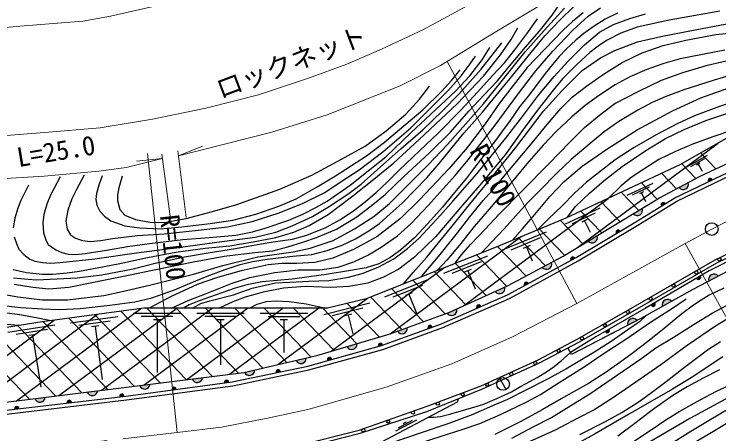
# Model space of a CAD drawing. Units: millimetres at full size, sheet at 1:1000; details may follow other scales. Extents: x 40000 to 680000, y 20000 to 380000.
# Drawn here: x 103603 to 170316, y 275304 to 315068 of the extents above; entities that cross this region are included whole.
import ezdxf
from ezdxf.enums import TextEntityAlignment as Align

# ---------------------------------------------------------------- set-up
doc = ezdxf.new("R2010")
doc.units = ezdxf.units.MM
doc.header["$LTSCALE"] = 1000
doc.linetypes.add('CHAIN', pattern=[18.5, 12, -1.5, 3.5, -1.5])
for name, color, linetype, lineweight in [('M-BGD', 7, 'Continuous', 25), ('M-BMK', 2, 'CHAIN', 13), ('M-BMK-SRVR', 3, 'Continuous', 25), ('M-STR-HTXT', 7, 'Continuous', 13)]:
    doc.layers.add(name, color=color, linetype=linetype, lineweight=lineweight)
doc.styles.add('ＭＳ ゴシック', font='')
doc.styles.get('ＭＳ ゴシック').set_extended_font_data('MS Gothic')

msp = doc.modelspace()

# ---------------------------------------------------------------- hatches: boundary and pattern name
at = {"layer": 'M-BGD'}
for points in [[(167419, 299109), (166546, 298640, 0.82183)], [(169325, 299190), (169687, 299364, 0.4608), (169403, 299489, 0.4608)], [(164894, 296883), (165237, 297094, 0.4608), (164943, 297189, 0.4608)], [(163062, 296658), (162214, 296146, 0.82183)], [(160622, 294287), (160966, 294493, 0.4608), (160673, 294592, 0.4608)], [(158783, 294071), (157936, 293558, 0.82183)], [(154471, 291543), (153597, 291077, 0.82183)], [(156322, 291736), (156675, 291927, 0.4608), (156386, 292038, 0.4608)], [(168547, 290264), (168201, 290059, 0.4608), (168494, 289959, 0.4608)], [(169360, 289787), (170237, 290248, 0.82183)], [(151928, 289350), (152281, 289541, 0.4608), (151992, 289652, 0.4608)], [(150050, 289210), (149147, 288802, 0.82183)], [(164245, 287715), (163900, 287511, 0.4608), (164192, 287411, 0.4608)], [(164975, 287385), (165840, 287869, 0.82183)], [(145517, 287093), (144587, 286752, 0.82183)], [(147414, 287210), (147782, 287370, 0.4608), (147504, 287506, 0.4608)], [(161684, 285592), (162563, 286050, 0.82183)], [(142801, 285284), (143178, 285423, 0.4608), (142909, 285574, 0.4608)], [(140822, 285374), (139892, 285033, 0.82183)], [(159919, 285209), (159571, 285009, 0.4608), (159862, 284905, 0.4608)], [(136062, 283851), (135112, 283569, 0.82183)], [(138101, 283583), (138488, 283690, 0.4608), (138232, 283863, 0.4608)], [(131252, 282492), (130286, 282269, 0.82183)], [(133280, 282254), (133668, 282361, 0.4608), (133412, 282534, 0.4608)], [(126380, 281365), (125415, 281141, 0.82183)], [(128416, 281105), (128809, 281188, 0.4608), (128564, 281377, 0.4608)], [(121438, 280637), (120455, 280514, 0.82183)], [(123515, 280126), (123913, 280179, 0.4608), (123683, 280386, 0.4608)], [(116477, 280017), (115493, 279894, 0.82183)], [(118559, 279468), (118957, 279520, 0.4608), (118727, 279727, 0.4608)], [(111515, 279398), (110532, 279276, 0.82183)], [(113601, 278818), (114000, 278865, 0.4608), (113773, 279075, 0.4608)], [(106554, 278780), (105570, 278657, 0.82183)], [(108636, 278231), (109035, 278278, 0.4608), (108807, 278488, 0.4608)], [(103670, 277645), (104069, 277692, 0.4608), (103842, 277902, 0.4608)]]:
    msp.add_hatch(color=256, dxfattribs=at).paths.add_polyline_path(points)

# ---------------------------------------------------------------- linework, layer by layer
for p, q in [((156850, 292901), (170242, 302844)), ((169192, 301672), (167236, 300561)), ((170030, 300413), (168595, 301909)), ((168138, 299495), (166802, 300889)), ((168940, 301357), (167636, 300616)), ((168514, 300942), (168210, 300769)), ((168362, 300856), (168733, 300204)), ((166310, 298513), (164902, 299981)), ((164060, 299035), (161614, 297890)), ((164490, 297521), (162989, 299086)), ((163728, 298681), (162098, 297918)), ((163180, 298226), (162799, 298048)), ((146143, 287443), (159841, 297613)), ((162735, 296461), (161077, 298191)), ((162990, 298137), (163371, 297321)), ((160981, 295401), (159164, 297296)), ((159033, 296683), (155772, 295157)), ((158591, 296211), (156417, 295194)), ((159227, 294340), (157251, 296401)), ((157860, 295604), (157352, 295366)), ((157474, 293279), (155321, 295525)), ((157606, 295485), (158115, 294398)), ((153965, 294424), (149805, 292707)), ((155721, 292218), (153336, 294705)), ((139203, 284781), (151612, 293994)), ((153386, 293861), (150613, 292716)), ((153893, 291235), (151350, 293886)), ((152058, 290258), (149365, 293067)), ((152437, 293145), (151790, 292878)), ((152114, 293011), (152652, 291707)), ((150219, 289286), (147361, 292267)), ((148413, 292148), (144232, 290485)), ((147827, 291592), (145040, 290483)), ((133623, 283129), (144283, 291044)), ((148286, 288412), (145355, 291470)), ((146869, 290888), (146219, 290630)), ((146354, 287538), (143349, 290672)), ((146544, 290759), (147231, 289032)), ((142838, 289931), (138656, 288268)), ((144401, 286684), (141343, 289874)), ((142351, 285933), (139337, 289077)), ((142252, 289375), (139464, 288266)), ((140300, 285182), (137331, 288279)), ((141294, 288671), (140644, 288413)), ((140969, 288542), (141680, 286753)), ((128577, 281873), (137059, 288171)), ((137271, 287687), (132905, 286597)), ((138200, 284483), (135143, 287671)), ((103821, 278439), (115594, 287180)), ((107853, 278942), (118999, 287217)), ((111885, 279444), (122349, 287213)), ((119905, 280445), (113692, 286925)), ((115918, 279947), (125699, 287210)), ((122379, 280754), (116180, 287220)), ((124853, 281064), (118953, 287217)), ((119951, 280451), (129049, 287206)), ((127162, 281546), (121727, 287214)), ((123985, 280955), (132400, 287203)), ((129429, 282071), (124501, 287211)), ((131697, 282596), (127274, 287208)), ((133883, 283206), (130048, 287205)), ((136041, 283844), (132822, 287202)), ((136616, 287214), (133706, 286487)), ((99787, 277934), (111500, 286631)), ((114956, 279827), (108781, 286267)), ((113415, 286383), (108955, 285785)), ((117430, 280136), (111236, 286596)), ((119392, 286716), (114892, 286721)), ((118642, 286417), (115642, 286420)), ((125392, 286710), (120892, 286715)), ((124642, 286411), (121642, 286414)), ((131392, 286704), (126892, 286708)), ((130642, 286404), (127642, 286408)), ((135573, 286644), (134894, 286475)), ((135234, 286560), (135678, 284780)), ((95745, 277425), (107406, 286082)), ((107464, 285614), (103020, 284907)), ((110006, 279210), (103920, 285557)), ((112481, 279519), (106326, 285938)), ((112711, 285986), (109738, 285588)), ((111611, 285536), (110918, 285443)), ((117492, 286118), (116792, 286119)), ((117142, 286119), (117136, 281107)), ((123492, 286112), (122792, 286113)), ((123142, 286112), (123137, 281857)), ((129492, 286106), (128792, 286106)), ((129142, 286106), (129138, 283030)), ((107531, 278901), (101516, 285174)), ((106770, 285200), (103808, 284729)), ((111264, 285490), (111939, 280459)), ((105056, 278593), (99112, 284792)), ((105682, 284723), (104990, 284613)), ((105336, 284668), (106121, 279733)), ((150171, 279515), (149588, 280564)), ((139725, 275588), (141716, 276638)), ((139987, 275896), (141314, 276596)), ((140426, 276297), (140735, 276460)), ((140581, 276378), (140559, 276419))]:
    msp.add_line(p, q, dxfattribs=at)
for points in [[(101656, 288710), (103960, 288286), (106288, 288011), (108657, 288011), (112109, 288402), (113821, 288782), (116433, 289404), (120581, 290441), (123345, 291256), (126683, 292080), (130022, 292542), (131621, 292886), (133816, 293626), (135836, 294716), (137665, 295901), (139127, 297122), (140484, 298488), (142791, 300784), (144639, 302726), (148018, 306580), (150459, 309583), (151980, 311478), (153764, 313505), (155706, 315643)], [(102247, 287502), (104229, 287264), (106281, 287162), (107886, 287098), (109853, 287178), (112674, 287489), (115027, 287811), (116625, 288204), (118775, 288942), (120282, 289584), (121875, 290238), (123579, 290892), (124987, 291349), (126160, 291645), (127556, 291867), (129984, 292128), (131797, 292302), (133241, 292678), (134651, 293167), (135911, 293777), (137181, 294546), (138181, 295246), (139191, 296135), (140321, 297145), (142656, 299548), (143846, 300919), (146160, 303780), (147940, 305772), (150821, 309290), (152266, 311089), (153844, 313000), (155295, 314522), (156591, 315776)], [(103599, 289485), (105382, 289197), (106877, 289050), (108776, 289201), (111433, 289752), (114603, 290379), (116713, 290815), (120583, 291609), (123490, 292152), (126377, 292485), (128094, 292646), (129501, 293021), (130923, 293476), (132237, 293919), (134119, 294709), (136048, 295868), (137558, 297027), (138726, 297988), (140492, 299696), (142903, 301896), (144915, 303888), (146637, 305871), (148073, 307399), (149349, 308758), (150506, 310123), (152008, 311931), (153301, 313407), (154544, 314973), (155348, 316161)], [(118507, 287217), (120071, 287945), (121731, 288572), (124231, 289585), (125910, 290125), (128294, 290593), (130491, 290843), (132557, 290843), (134272, 291104), (135763, 291603), (137155, 292269), (138356, 292978), (139887, 294061), (141174, 295238), (142803, 296953), (145342, 299766), (146570, 301253), (149152, 304545), (151347, 307548), (152994, 309700), (154591, 311547), (156505, 313556), (157949, 314868), (159116, 315667)], [(157481, 315176), (156451, 314366), (155575, 313556), (153832, 311755), (152156, 309999), (150851, 308294), (149556, 306620), (148201, 304663), (146526, 302457), (144748, 300407), (141968, 297469), (140179, 295707), (137932, 293968), (135740, 292767), (133785, 291936), (132068, 291540), (130359, 291447), (128948, 291447), (127667, 291314), (125103, 290761), (122857, 290128), (120938, 289457), (118401, 288273), (116374, 287220)], [(160727, 315167), (159537, 314577), (158500, 313934), (157536, 313235), (156788, 312609), (155870, 311759), (155184, 311041), (154576, 310291), (153884, 309450), (153062, 308328), (152257, 307296), (151452, 306297), (150560, 305001), (149845, 304022), (149161, 303103), (147094, 300414), (146427, 299530), (145284, 298170), (144160, 296774), (142750, 295232), (141510, 293866), (140178, 292695), (139173, 291979), (138129, 291410), (136937, 291036), (135457, 290775), (133136, 290392), (129919, 289971), (127092, 289714), (125621, 289439), (124518, 289115), (123265, 288675), (121133, 287906), (120186, 287517), (119629, 287216)], [(120475, 287215), (121268, 287665), (122129, 287919), (124385, 288477), (126147, 289093), (128340, 289604), (129698, 289690), (131499, 289757), (133394, 289832), (135251, 290137), (136546, 290504), (138059, 291096), (139550, 291900), (140845, 292880), (141914, 293811), (143960, 296012), (145168, 297370), (147414, 299940), (150105, 303290), (151532, 305105), (153245, 307376), (154718, 309163), (156045, 310612), (157595, 312169), (159025, 313345), (160329, 314078), (161891, 314657), (163358, 315089)], [(170405, 315359), (165620, 314498), (162590, 313828), (161046, 313249), (159683, 312551), (158879, 312017), (158107, 311424), (156857, 310303), (155500, 308923), (154640, 307866), (153248, 306109), (151792, 304122), (150089, 301737), (147881, 299099), (146056, 296974), (143533, 294014), (141513, 292045), (140015, 290923), (138554, 290157), (137074, 289587), (135292, 289266), (133578, 289172), (131150, 289273), (129115, 289113), (127175, 288730), (125464, 288263), (124302, 287807), (123010, 287213)], [(140461, 289524), (141385, 290578), (142666, 292054), (143767, 293402), (145195, 295138), (146459, 296716), (149001, 299854), (151106, 302435), (153691, 305844), (155458, 307802), (157373, 309716), (159099, 310940), (160479, 311633), (162616, 312454), (164820, 312947), (168226, 313609), (172082, 314343), (175886, 314952), (178717, 315215)], [(103562, 290094), (104941, 289960), (105721, 289896), (107674, 289980), (109586, 290101), (111901, 290371), (114880, 290933), (116965, 291462), (119746, 292074), (122146, 292471), (124560, 292859), (126449, 293200), (128114, 293499), (129949, 293755), (131315, 294128), (133119, 294847), (134510, 295620), (135774, 296461), (136691, 297176), (137861, 298171), (138914, 299152), (140009, 300264), (141999, 302148), (143728, 303778), (145896, 305972), (147450, 307688), (148931, 309275), (150018, 310449), (151006, 311677), (152132, 313203), (153138, 314622)], [(220426, 312172), (214670, 311354), (195551, 313556), (185485, 311241), (176560, 306434), (166609, 300780), (155814, 295728), (149221, 293007), (136912, 288113), (133264, 287202), (115895, 287220), (106255, 285928), (92382, 283722), (81724, 282478), (69958, 278529)], [(103530, 290862), (104775, 290587), (106303, 290428), (107231, 290428), (108637, 290561), (109793, 290730), (113446, 291402), (116234, 292013), (118914, 292518), (121680, 292885), (124030, 293125), (126224, 293510), (128386, 293923), (130078, 294401), (131544, 295051), (133323, 296101), (135651, 297863), (137657, 299430), (139549, 300965), (141958, 303179), (145547, 306562), (148033, 309173), (149641, 311217), (150655, 312672), (151276, 313767)], [(142162, 290200), (142922, 291102), (143935, 292286), (145570, 294347), (146736, 295855), (148010, 297410), (148840, 298366), (150849, 300738), (152633, 302860), (154055, 304625), (155341, 306122), (156466, 307226), (157774, 308229), (159380, 309385), (161166, 310476), (163055, 311401), (165041, 312095), (167171, 312611), (170028, 313127), (172804, 313433)], [(103600, 293963), (103826, 293335), (104062, 292810), (104528, 292292), (105107, 291852), (105556, 291670), (106287, 291540), (107055, 291488), (107967, 291550), (111238, 291882), (115185, 292451), (119829, 293060), (122799, 293473), (126425, 293935), (128366, 294415), (129930, 295009), (131840, 295906), (133280, 296759), (135198, 298010), (136459, 298958), (138289, 300586), (140220, 302315), (142281, 304104), (144165, 305906), (145739, 307524), (147801, 309863), (149763, 312350)], [(107971, 299646), (107035, 297913), (106689, 297064), (106430, 296081), (106326, 295288), (106384, 294360), (106624, 293596), (106839, 293235), (107559, 292750), (108120, 292472), (108720, 292328), (109453, 292293), (110342, 292397), (112541, 292751), (114348, 293061), (116421, 293347), (119566, 293712), (122069, 293906), (124592, 294122), (126154, 294434), (127368, 294794), (129595, 295544), (130940, 296115), (132159, 296743), (133223, 297343), (135423, 298858), (137275, 300342), (138801, 301553), (141187, 303841), (143501, 306000), (145424, 307814), (146743, 309230), (147901, 310747), (148643, 311894)], [(170871, 311663), (166653, 310815), (165099, 310385), (163478, 309825), (161892, 309140), (160507, 308374), (158915, 307318), (157666, 306409), (156379, 305329), (154911, 303935), (153695, 302638), (152141, 300879), (151099, 299616), (148795, 296851), (147141, 294935), (145760, 293189), (144558, 291754), (143656, 290794)], [(145355, 291470), (145942, 292272), (146809, 293235), (148186, 294690), (149486, 296075), (151715, 298362), (154239, 300926), (156160, 302921), (157591, 304313), (159175, 305618), (160469, 306595), (162739, 307777), (164884, 308801), (166903, 309541), (169236, 310225), (171948, 310859), (174693, 311399), (177530, 311832), (179273, 311995), (180866, 311995), (183177, 311776), (184753, 311577), (185763, 311305)], [(110230, 299823), (109526, 298519), (109063, 297564), (108690, 296508), (108508, 295462), (108621, 294706), (108955, 294174), (109411, 293851), (110081, 293612), (110794, 293528), (111820, 293635), (112912, 293821), (115291, 294090), (117809, 294254), (121012, 294587), (123793, 294918), (126122, 295426), (128705, 296243), (130973, 297172), (133002, 298181), (134661, 299265), (136254, 300323), (138507, 302037), (141170, 304290), (143034, 306195), (144722, 307876), (145923, 309226), (146786, 310355), (147276, 311079)], [(100781, 278060), (115256, 279865), (125342, 281125), (132259, 282726), (139184, 284774), (144745, 286810), (150306, 289326), (155585, 292135), (161260, 295570), (164707, 297652), (168549, 299716), (171789, 301241), (176329, 303094), (180854, 304741), (184666, 306041), (189102, 307236), (193556, 308223), (198425, 309072), (202411, 309558), (208700, 310044)], [(111929, 299735), (111617, 298854), (111417, 298084), (111350, 297505), (111435, 296978), (111720, 296386), (112156, 295915), (112763, 295475), (114081, 295021), (115486, 294812), (117475, 294728), (119480, 294902), (122155, 295220), (124293, 295557), (126469, 296119), (128668, 296867), (130302, 297580), (132293, 298719), (134013, 299750), (136958, 301642), (138675, 302929), (140489, 304479), (142279, 306014), (144064, 307742), (145003, 308770), (145825, 309781)], [(172420, 309581), (169864, 308800), (167005, 307903), (165218, 307216), (163994, 306685), (162655, 305964), (160840, 304886), (159470, 303924), (158325, 302962), (156327, 301310), (154975, 300007), (153356, 298361), (152252, 297258), (151065, 295913), (149999, 294724), (148837, 293495), (147843, 292459)], [(150741, 293634), (151735, 294739), (152881, 296077), (154322, 297789), (155663, 299200), (157381, 300659), (159811, 302348), (162585, 304092), (165918, 305904), (168598, 307125), (171702, 308253), (173586, 308810), (175693, 309164), (177973, 309379), (180127, 309574), (181263, 309640), (182463, 309613)], [(93736, 276498), (100963, 277325), (114191, 278887), (124238, 280222), (131402, 281736), (138391, 283663), (144043, 285741), (150320, 288476), (156820, 292006), (162439, 295377), (166157, 297659), (170635, 299823), (174701, 301674), (178174, 303105), (182753, 304673), (187011, 305973), (192013, 307236), (195961, 308006), (200540, 308685), (204546, 309163)], [(93770, 276130), (101006, 276958), (114237, 278521), (124301, 279858), (131489, 281377), (138504, 283311), (144180, 285398), (150482, 288144), (157003, 291685), (162630, 295061), (166335, 297334), (170792, 299489), (174848, 301335), (178304, 302759), (182867, 304322), (187110, 305617), (192094, 306875), (196024, 307641), (200589, 308318), (204581, 308795)], [(113836, 299726), (113516, 298604), (113379, 297928), (113379, 297415), (113624, 296558), (114083, 296033), (115107, 295617), (116444, 295370), (117808, 295322), (119905, 295694), (122390, 296377), (124678, 297018), (128756, 298498), (131773, 299810), (134230, 301149), (136821, 302571), (138814, 304006), (140676, 305588), (141976, 306999), (142933, 308231)], [(179410, 307969), (178190, 308025), (176666, 307867), (175054, 307671), (173776, 307378), (172122, 306887), (170374, 306309), (167991, 305426), (166419, 304707), (164370, 303644), (162286, 302424), (160500, 301261), (159197, 300269), (157794, 299141), (156651, 298115), (155464, 296900), (154191, 295686), (153139, 294624)], [(155961, 295797), (156742, 296837), (158065, 298105), (159440, 299301), (161158, 300635), (163395, 302133), (165246, 303297), (167022, 304147), (169063, 304987), (171248, 305712), (172834, 306056), (174884, 306444), (176858, 306595)], [(172708, 304245), (171613, 304066), (169740, 303430), (167763, 302716), (166213, 302055), (164634, 301296), (163223, 300378), (162020, 299591), (161057, 298804), (159841, 297613)], [(94718, 269140), (103499, 270228), (113573, 271657), (118512, 272492), (121186, 272593), (124745, 273086), (130243, 274144), (136262, 275674), (142702, 277945), (147825, 279863), (153195, 282311), (156978, 284312), (163016, 287789), (169967, 291799), (172788, 293154), (179432, 295963), (184332, 297588), (187837, 298738), (188151, 298676)], [(104972, 298872), (104225, 297410), (103943, 296695), (103665, 295727), (103519, 294826)], [(94755, 268842), (103541, 269911), (113622, 271341), (118545, 272173), (121214, 272274), (124797, 272771), (130313, 273832), (136354, 275368), (142657, 277416), (147948, 279567), (153337, 282024), (157132, 284032), (163176, 287512), (170116, 291516), (172920, 292862), (177488, 294794)], [(177557, 294588), (172339, 292242), (169390, 290763), (163437, 287237), (158670, 284489), (156263, 283012)], [(177794, 293878), (173862, 292155), (167853, 288995), (162918, 286236), (156365, 282819)], [(170791, 289120), (169399, 288459), (168621, 287971), (167919, 287487), (166806, 286689), (166080, 286068), (165124, 285289), (164196, 284519), (163034, 283611), (161970, 282817), (160937, 282071), (159651, 281143), (157980, 280094), (156629, 279323), (155391, 278642), (153584, 277577), (151628, 276517), (149095, 275242)], [(125870, 287209), (126617, 287601), (127479, 287848), (128393, 287903), (129627, 287855), (131245, 287622), (132387, 287375), (133137, 287202)], [(135099, 272810), (136155, 272810), (137647, 273040), (139118, 273513), (140626, 274007), (142074, 274466), (143928, 275054), (146102, 275753), (147673, 276305), (149628, 277137), (152121, 278343), (153415, 279051), (155206, 280168), (157646, 281710), (159270, 282826), (161586, 284350), (163855, 285886), (165929, 287204), (167206, 288114)], [(150705, 274895), (152812, 276012), (154476, 276860), (156543, 278168), (158107, 279116), (160722, 280915), (163036, 282464), (164359, 283453), (165992, 284429), (167964, 285693), (169672, 286736), (171511, 287717)], [(81184, 282297), (82337, 283455), (83903, 284673), (85690, 285850), (88364, 286776), (91063, 287289), (94129, 287384), (97263, 287274), (101155, 287006), (104156, 286605), (105865, 286303), (107096, 286041)], [(104095, 285585), (100836, 285837), (97946, 286113), (94759, 286363), (93396, 286429), (90676, 286275), (89135, 285986), (87929, 285620), (86799, 285136), (85662, 284483), (84782, 283769), (84101, 283226), (83562, 282692)], [(171705, 286563), (169979, 285519), (167321, 283668), (164830, 281854), (162438, 280212), (160419, 278811), (158561, 277615), (156957, 276781), (154810, 275652), (152059, 274415), (148516, 272842), (145965, 271845), (143715, 271208), (141402, 270592), (139696, 270355), (138626, 270273), (137407, 270379), (136193, 270521), (135169, 270463), (133608, 270236), (131280, 269795), (129203, 269300), (127599, 268854), (126566, 268586)], [(163418, 286515), (162807, 285908), (161682, 285148), (160118, 284065), (158465, 283000), (155824, 281425), (154030, 280444), (152032, 279442), (150304, 278562), (148882, 277952), (147019, 277146), (144743, 276293), (142122, 275392), (139263, 274436), (138308, 274159), (137768, 274095), (137592, 274124)], [(160873, 285169), (156365, 282819), (156031, 283450)], [(157141, 275251), (159582, 276472), (161133, 277339), (162758, 278388), (163944, 279236), (165318, 280283), (167063, 281619), (168186, 282489), (169244, 283273), (170481, 284042)], [(142820, 276881), (143326, 276881), (143963, 276961), (144947, 277204), (146348, 277605), (147973, 278094), (149301, 278662), (150674, 279297), (151548, 279798), (152495, 280300), (153116, 280638), (153997, 281181), (154709, 281688), (155404, 282266), (155959, 282742), (156263, 283012)], [(170686, 282612), (169483, 281811), (167946, 280780), (165928, 279536), (163560, 278171), (161704, 277110), (158540, 275282), (155260, 273468), (152790, 272175), (150841, 271256), (148899, 270472), (147118, 269849), (145094, 269226), (143808, 268976), (141569, 268818), (139173, 268923), (136695, 269109), (134787, 269045), (132705, 268795), (130965, 268416), (128099, 267725), (126414, 267352)], [(170372, 281359), (168827, 280597), (167304, 279774), (165951, 278929), (164000, 277542), (162482, 276372), (160752, 275084)], [(162136, 274512), (163897, 275700), (165302, 276636), (166622, 277463), (168528, 278544), (170093, 279350), (171660, 280074)], [(94366, 267702), (96893, 268576), (106003, 268919), (113117, 270247), (118682, 269298), (126590, 270371), (132861, 271884), (134419, 272451), (145583, 278338), (145666, 278639)], [(171287, 278779), (167574, 276760), (163541, 274384)], [(171402, 277782), (169401, 276572), (167663, 275532), (165542, 274201)], [(166910, 273867), (169817, 275575), (172718, 277346)]]:
    msp.add_lwpolyline(points, dxfattribs=at)
for centre, radius in [((170364, 291823), 150), ((168186, 290598), 150), ((166021, 289349), 150), ((163855, 288100), 150), ((161689, 286852), 150), ((159522, 285604), 150), ((157356, 284357), 150), ((155152, 283176), 150), ((152933, 282026), 150), ((150658, 280989), 150), ((149880, 280040), 600), ((148383, 279953), 150), ((146057, 279041), 150), ((143715, 278164), 150), ((141364, 277315), 150), ((139007, 276483), 150), ((136649, 275652), 150)]:
    msp.add_circle(centre, radius, dxfattribs=at)
for centre, radius, start, end in [((166936, 298960), 505, 219.41777, 17.07596), ((169492, 299305), 203, 16.83506, 214.75845), ((165049, 297016), 203, 22.572, 220.49539), ((162587, 296486), 505, 222.29842, 19.95662), ((160778, 294417), 203, 21.99772, 219.92111), ((158309, 293898), 505, 222.35559, 20.01378), ((153988, 291396), 505, 219.19345, 16.85164), ((156483, 291859), 203, 19.54023, 217.46361), ((168390, 290134), 203, 201.67926, 39.60264), ((169844, 289931), 505, 38.90854, 196.56674), ((152089, 289473), 203, 19.54023, 217.46361), ((149558, 289095), 505, 215.5127, 13.17089), ((164089, 287586), 203, 201.67926, 39.60264), ((165455, 287542), 505, 40.37859, 198.03678), ((145018, 287014), 505, 211.28167, 8.93986), ((147585, 287319), 203, 14.58653, 212.50992), ((162169, 285735), 505, 38.70782, 196.36601), ((142979, 285383), 203, 11.22507, 209.14846), ((140323, 285295), 505, 211.28167, 8.93986), ((159761, 285081), 203, 200.9912, 38.91459), ((135559, 283804), 505, 207.64759, 5.30578), ((138286, 283667), 203, 6.45098, 204.37436), ((130747, 282476), 505, 204.20398, 1.86217), ((133466, 282338), 203, 6.45098, 204.37436), ((125876, 281349), 505, 204.20398, 1.86217), ((128606, 281178), 203, 2.97114, 200.89453), ((120934, 280673), 505, 198.29142, 355.94961), ((123710, 280184), 203, 358.60677, 196.53015), ((115973, 280053), 505, 198.29142, 355.94961), ((118754, 279525), 203, 358.60677, 196.53015), ((111011, 279434), 505, 198.27779, 355.93598), ((113797, 278873), 203, 357.77203, 195.69541), ((106050, 278815), 505, 198.27779, 355.93598), ((108831, 278286), 203, 357.77203, 195.69541), ((103866, 277700), 203, 357.77203, 195.69541)]:
    msp.add_arc(centre, radius, start, end, dxfattribs=at)
at = {"layer": 'M-BMK'}
msp.add_lwpolyline([(95518, 272675), (119034, 275454), (123226, 275943), (127754, 276819), (131402, 277609), (138824, 279730), (145032, 281950), (150786, 284491), (156877, 287654), (167123, 293337), (169633, 294704), (172791, 296340), (175766, 297748), (179023, 299079), (182149, 300272), (186466, 301716), (191695, 303108), (197906, 304447), (203252, 305279), (207465, 305770)], dxfattribs=at)
at = {"layer": 'M-BMK-SRVR'}
msp.add_circle((169633, 294704), 600, dxfattribs=at)
at = {"layer": 'M-STR-HTXT'}
for p, q in [((144619, 310512), (156877, 287654)), ((119152, 301628), (121424, 302558)), ((119034, 275454), (116224, 301871)), ((118421, 295674), (117575, 301789)), ((119089, 302119), (119897, 295810)), ((117633, 301375), (115189, 301136)), ((181976, 266583), (167123, 293337))]:
    msp.add_line(p, q, dxfattribs=at)
for points in [[(61295, 305497), (69729, 308406), (76563, 310292), (82668, 311568), (89620, 312567), (104150, 313922), (110116, 314401), (112719, 314861), (120105, 316563), (124934, 317981), (128720, 319219), (134630, 321608), (140256, 324101), (145802, 327104), (151246, 330350), (153945, 331823), (159787, 334704), (165321, 336963), (171298, 339094), (176767, 340674), (183907, 342290), (189229, 343210), (194624, 343781), (204384, 344299)], [(211864, 330802), (204000, 330919), (199463, 330919), (192840, 330363), (187883, 329459), (183414, 328381), (177834, 326886), (170688, 324556), (167419, 323251), (162673, 321061), (156258, 317637), (149147, 313360), (143955, 310185), (140140, 308277), (133227, 305538), (127993, 303875), (119152, 301628)], [(147591, 316490), (142348, 313604), (138372, 311756), (135099, 310333), (131474, 309013), (126742, 307430), (121764, 306147), (116717, 305128), (111739, 304284), (106479, 303842), (101255, 303438), (93850, 302489), (85882, 301379), (80798, 300536), (76293, 299569), (71827, 298321), (68291, 297125), (64470, 295515)], [(93020, 298179), (98066, 299021), (101729, 299440), (106456, 299727), (111637, 300179), (114218, 300549), (117633, 301375)]]:
    msp.add_lwpolyline(points, dxfattribs=at)

# ---------------------------------------------------------------- texts
at = {"layer": 'M-STR-HTXT', "style": 'ＭＳ ゴシック'}
for s, rotation, p in [('ロックネット', 20.701, (123334, 306488)), ('ストンガード L=25.0', 9.47, (88093, 297357)), ('R=100', 298.203, (146188, 301856)), ('R=100', 276.072, (116856, 295926))]:
    msp.add_text(s, height=1833, rotation=rotation, dxfattribs=at).set_placement(p, align=Align.BOTTOM_LEFT)

doc.saveas('drawing.dxf')
